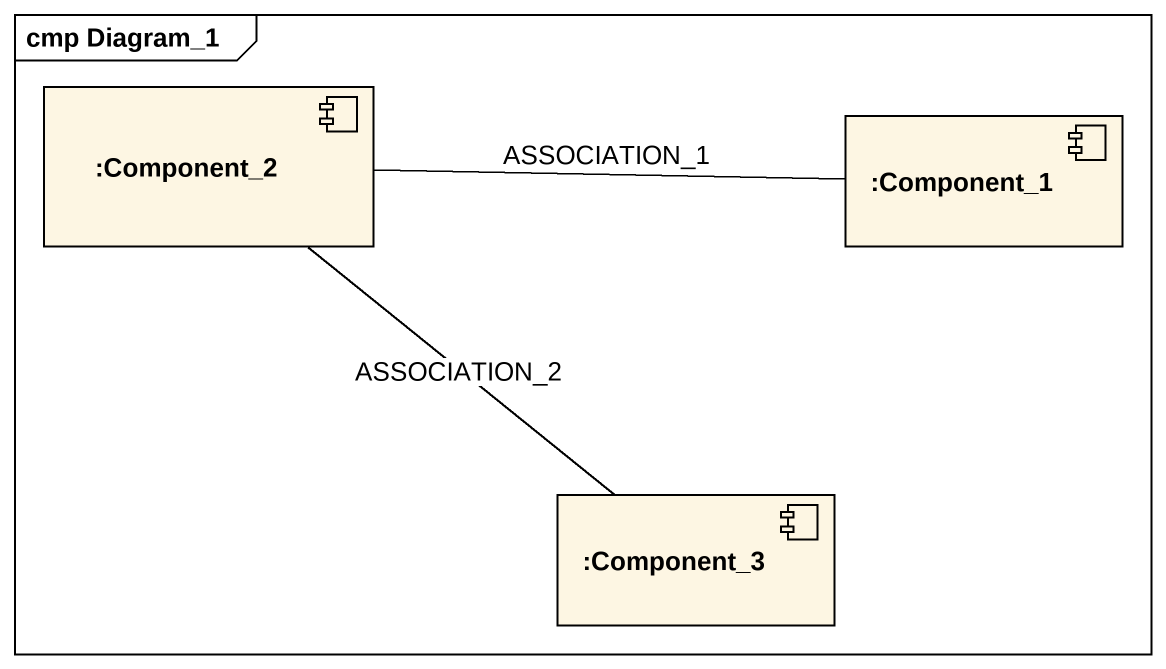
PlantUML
@startuml
mainframe cmp Diagram_1
component ":Component_2" as Component_2
component ":Component_1" as Component_1
component ":Component_3" as Component_3
Component_2 -right- Component_1 : ASSOCIATION_1
Component_2 -- Component_3 : ASSOCIATION_2
@enduml
